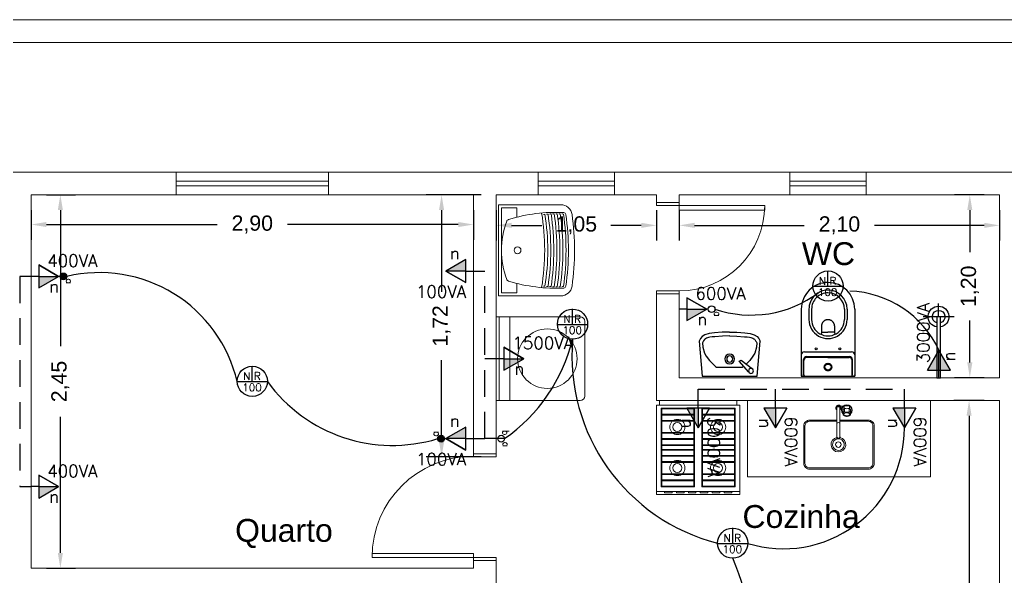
# Model space of a CAD drawing. Header units: millimetres. Extents: x -5 to 184, y -24 to 24.
# Drawn here: x 13.78 to 20.24, y 15.35 to 19 of the extents above; entities that cross this region are included whole.
import ezdxf

# ---------------------------------------------------------------- set-up
doc = ezdxf.new("R2010")
doc.units = ezdxf.units.MM
doc.linetypes.add('DASHED', pattern=[15, 12, -3])
doc.linetypes.add('HIDDEN', pattern=[0.375, 0.25, -0.125])
doc.layers.get('0').update_dxf_attribs({"lineweight": 30})
for name, color, linetype, lineweight in [('Cotas', 3, 'Continuous', 9), ('Cozinha', 252, 'Continuous', 20), ('Edificação', 251, 'Continuous', 20), ('Portas', 251, 'Continuous', 9)]:
    doc.layers.add(name, color=color, linetype=linetype, lineweight=lineweight)
for name, color, linetype in [('Eletroduto', 160, 'Continuous'), ('Pontos de iluminação', 50, 'Continuous'), ('Pontos de Tomadas', 10, 'Continuous'), ('TEXTO', 7, 'Continuous'), ('WC', 252, 'Continuous')]:
    doc.layers.add(name, color=color, linetype=linetype)
doc.styles.add('ROMANS', font='ROMANS.SHX')
doc.styles.get("Standard").update_dxf_attribs({"font": 'arial.ttf'})
doc.styles.add('TEXTO_NOMEQUADRO', font='arial.ttf')
doc.dimstyles.new('ISO-25', dxfattribs={"dimtxt": 0.1, "dimasz": 0.1, "dimexe": 0.1, "dimexo": 0.1, "dimgap": 0.1, "dimtad": 0, "dimzin": 1, "dimtxsty": 'Standard', "dimcen": 0.1, "dimadec": 0, "dimazin": 0, "dimtfac": 1, "dimtmove": 0, "dimatfit": 3, "dimfxl": 1, "dimarcsym": 0})

# ---------------------------------------------------------------- blocks, each defined once
blk = doc.blocks.new('*D22')
at = {"layer": 'Cotas', "color": 0, "lineweight": -2, "transparency": 16777216}
for p, q in [((13.85, 17.75), (13.85, 17.5556)), ((16.75, 17.75), (16.75, 17.5556)), ((13.95, 17.6556), (15.0694, 17.6556)), ((16.65, 17.6556), (15.5306, 17.6556))]:
    blk.add_line(p, q, dxfattribs=at)
at = {"layer": 'Cotas', "color": 0, "transparency": 16777216}
for points in [[(13.95, 17.6723), (13.95, 17.6389), (13.85, 17.6556)], [(16.65, 17.6723), (16.65, 17.6389), (16.75, 17.6556)]]:
    blk.add_solid(points, dxfattribs=at)
at = {"layer": 'Defpoints', "color": 0, "transparency": 16777216}
for p in [(13.85, 17.85), (16.75, 17.85), (16.75, 17.6556)]:
    blk.add_point(p, dxfattribs=at)
at = {"layer": 'Cotas', "color": 0, "transparency": 16777216, "insert": (15.3, 17.6556), "char_height": 0.1, "attachment_point": 5}
blk.add_mtext('2,90', dxfattribs=at)
blk = doc.blocks.new('*D6')
at = {"layer": 'Cotas', "color": 0, "lineweight": -2, "transparency": 16777216}
for p, q in [((13.95, 17.85), (14.1415, 17.85)), ((14.0415, 17.75), (14.0415, 16.8561)), ((14.0415, 15.5), (14.0415, 16.3939)), ((13.95, 15.4), (14.1415, 15.4))]:
    blk.add_line(p, q, dxfattribs=at)
at = {"layer": 'Cotas', "color": 0, "transparency": 16777216}
for points in [[(14.0248, 17.75), (14.0582, 17.75), (14.0415, 17.85)], [(14.0248, 15.5), (14.0582, 15.5), (14.0415, 15.4)]]:
    blk.add_solid(points, dxfattribs=at)
at = {"layer": 'Defpoints', "color": 0, "transparency": 16777216}
for p in [(13.85, 17.85), (14.0415, 17.85), (13.85, 15.4)]:
    blk.add_point(p, dxfattribs=at)
at = {"layer": 'Cotas', "color": 0, "transparency": 16777216, "insert": (14.0415, 16.625), "char_height": 0.1, "attachment_point": 5, "rotation": 90}
blk.add_mtext('2,45', dxfattribs=at)
blk = doc.blocks.new('*D8')
at = {"layer": 'Cotas', "color": 0, "lineweight": -2, "transparency": 16777216}
for p, q in [((20.1, 17.85), (19.9049, 17.85)), ((20.0049, 17.75), (20.0049, 17.475)), ((20.0049, 16.75), (20.0049, 17.025)), ((20.1, 16.65), (19.9049, 16.65))]:
    blk.add_line(p, q, dxfattribs=at)
at = {"layer": 'Cotas', "color": 0, "transparency": 16777216}
for points in [[(19.9883, 17.75), (20.0216, 17.75), (20.0049, 17.85)], [(19.9883, 16.75), (20.0216, 16.75), (20.0049, 16.65)]]:
    blk.add_solid(points, dxfattribs=at)
at = {"layer": 'Defpoints', "color": 0, "transparency": 16777216}
for p in [(20.2, 17.85), (20.0049, 16.65), (20.2, 16.65)]:
    blk.add_point(p, dxfattribs=at)
at = {"layer": 'Cotas', "color": 0, "transparency": 16777216, "insert": (20.0049, 17.25), "char_height": 0.1, "attachment_point": 5, "rotation": 90}
blk.add_mtext('1,20', dxfattribs=at)
blk = doc.blocks.new('*D9')
at = {"layer": 'Cotas', "color": 0, "lineweight": -2, "transparency": 16777216}
for p, q in [((18.1, 17.75), (18.1, 17.55)), ((20.2, 17.75), (20.2, 17.55)), ((18.2, 17.65), (18.9194, 17.65)), ((20.1, 17.65), (19.3806, 17.65))]:
    blk.add_line(p, q, dxfattribs=at)
at = {"layer": 'Cotas', "color": 0, "transparency": 16777216}
for points in [[(18.2, 17.6667), (18.2, 17.6333), (18.1, 17.65)], [(20.1, 17.6667), (20.1, 17.6333), (20.2, 17.65)]]:
    blk.add_solid(points, dxfattribs=at)
at = {"layer": 'Defpoints', "color": 0, "transparency": 16777216}
for p in [(18.1, 17.85), (20.2, 17.85), (20.2, 17.65)]:
    blk.add_point(p, dxfattribs=at)
at = {"layer": 'Cotas', "color": 0, "transparency": 16777216, "insert": (19.15, 17.65), "char_height": 0.1, "attachment_point": 5}
blk.add_mtext('2,10', dxfattribs=at)
blk = doc.blocks.new('*D12')
at = {"layer": 'Cotas', "color": 0, "lineweight": -2, "transparency": 16777216}
for p, q in [((20.1, 16.5), (19.9, 16.5)), ((20, 16.4), (20, 14.8552)), ((20, 12.85), (20, 14.3948)), ((20.1, 12.75), (19.9, 12.75))]:
    blk.add_line(p, q, dxfattribs=at)
at = {"layer": 'Cotas', "color": 0, "transparency": 16777216}
for points in [[(19.9833, 16.4), (20.0167, 16.4), (20, 16.5)], [(19.9833, 12.85), (20.0167, 12.85), (20, 12.75)]]:
    blk.add_solid(points, dxfattribs=at)
at = {"layer": 'Defpoints', "color": 0, "transparency": 16777216}
for p in [(20.2, 16.5), (20, 12.75), (20.2, 12.75)]:
    blk.add_point(p, dxfattribs=at)
at = {"layer": 'Cotas', "color": 0, "transparency": 16777216, "insert": (20, 14.625), "char_height": 0.1, "attachment_point": 5, "rotation": 90}
blk.add_mtext('3,75', dxfattribs=at)
blk = doc.blocks.new('*D14')
at = {"layer": 'Cotas', "color": 0, "lineweight": -2, "transparency": 16777216}
for p, q in [((16.9, 17.75), (16.9, 17.55)), ((17.95, 17.75), (17.95, 17.55)), ((17, 17.65), (17.1995, 17.65)), ((17.85, 17.65), (17.6505, 17.65))]:
    blk.add_line(p, q, dxfattribs=at)
at = {"layer": 'Cotas', "color": 0, "transparency": 16777216}
for points in [[(17, 17.6667), (17, 17.6333), (16.9, 17.65)], [(17.85, 17.6667), (17.85, 17.6333), (17.95, 17.65)]]:
    blk.add_solid(points, dxfattribs=at)
at = {"layer": 'Defpoints', "color": 0, "transparency": 16777216}
for p in [(16.9, 17.85), (17.95, 17.85), (17.95, 17.65)]:
    blk.add_point(p, dxfattribs=at)
at = {"layer": 'Cotas', "color": 0, "transparency": 16777216, "insert": (17.425, 17.65), "char_height": 0.1, "attachment_point": 5}
blk.add_mtext('1,05', dxfattribs=at)
blk = doc.blocks.new('01lavl91')
at = {"linetype": 'Continuous'}
for p, q in [((0.1253, -0.036), (0.0639, -0.1075)), ((0.0753, -0.1139), (0.1503, -0.0575)), ((-0.085, -0.0692), (0.0857, -0.0692)), ((0.0639, -0.1075), (0.0753, -0.1139))]:
    blk.add_line(p, q, dxfattribs=at)
for points in [[(-0.1997, -0.2393), (-0.1797, -0.0093), (0.1803, -0.0093), (0.2003, -0.2393)], [(-0.1772, -0.2283), (-0.1758, -0.2005), (-0.1652, -0.1606), (-0.1526, -0.1406), (-0.1317, -0.1123), (-0.1188, -0.0991), (-0.106, -0.0859), (-0.0931, -0.074), (-0.085, -0.0692)], [(0.0938, -0.074), (0.0857, -0.0692)], [(0.1779, -0.2283), (0.1765, -0.2005), (0.1659, -0.1606), (0.1533, -0.1406), (0.1323, -0.1123), (0.1195, -0.0991), (0.1091, -0.0885)], [(0.0003, -0.2993), (-0.0477, -0.2981), (-0.0993, -0.2935), (-0.1345, -0.2899), (-0.1613, -0.2816), (-0.1795, -0.2708), (-0.1915, -0.256), (-0.1997, -0.2393)], [(0.0023, -0.2743), (-0.0461, -0.2719), (-0.0975, -0.2686), (-0.1144, -0.2671), (-0.1294, -0.2653), (-0.1385, -0.2633), (-0.151, -0.2586), (-0.1586, -0.2547), (-0.1629, -0.2516), (-0.1647, -0.2496), (-0.1703, -0.2424), (-0.1737, -0.2368), (-0.1772, -0.2283)], [(-0.0016, -0.2743), (0.0468, -0.2719), (0.0982, -0.2686), (0.1151, -0.2671), (0.1301, -0.2653), (0.1391, -0.2633), (0.1517, -0.2586), (0.1593, -0.2547), (0.1635, -0.2516), (0.1653, -0.2496), (0.1709, -0.2424), (0.1744, -0.2368), (0.1779, -0.2283)], [(0.0003, -0.2993), (0.0483, -0.2981), (0.0999, -0.2935), (0.1351, -0.2899), (0.1619, -0.2816), (0.1801, -0.2708), (0.1921, -0.256), (0.2003, -0.2393)]]:
    blk.add_lwpolyline(points, dxfattribs=at)
for centre, radius in [((0.1404, -0.0444), 0.0164), ((0.001, -0.1223), 0.0316), ((0.001, -0.1223), 0.02)]:
    blk.add_circle(centre, radius, dxfattribs=at)
blk = doc.blocks.new('81_P')
at = {"ltscale": 0.05}
for p, q in [((-0.165, 0), (-0.175, 0)), ((-0.175, -0.01), (-0.175, 0)), ((0.175, 0), (0.165, 0))]:
    blk.add_line(p, q, dxfattribs=at)
for p, q in [((0.165, 0), (-0.165, 0)), ((-0.175, -0.44), (-0.175, -0.01)), ((0.175, -0.44), (0.175, -0.01)), ((0, -0.1236), (-0.1384, -0.1236)), ((0, -0.1236), (0.1384, -0.1236)), ((0.155, -0.16), (-0.155, -0.16)), ((0.1398, -0.1295), (-0.1398, -0.1295))]:
    blk.add_line(p, q)
at = {"ltscale": 0.047193}
blk.add_line((0.175, -0.0094), (0.175, 0), dxfattribs=at)
at = {"ltscale": 0.497718}
for p, q in [((-0.1598, -0.01), (-0.1598, -0.1095)), ((0.1598, -0.01), (0.1598, -0.1095))]:
    blk.add_line(p, q, dxfattribs=at)
at = {"ltscale": 0.467891}
for p, q in [((-0.1584, -0.01), (-0.1584, -0.1036)), ((0.1584, -0.01), (0.1584, -0.1036))]:
    blk.add_line(p, q, dxfattribs=at)
at = {"ltscale": 0.078144}
for p, q in [((-0.0429, -0.29), (-0.0455, -0.2746)), ((0.0429, -0.29), (0.0455, -0.2746))]:
    blk.add_line(p, q, dxfattribs=at)
at = {"ltscale": 0.214268}
for p in [(-0.0429, -0.29), (0.0429, -0.29)]:
    blk.add_line(p, (0, -0.29), dxfattribs=at)
at = {"ltscale": 0.197279}
for p, q in [((-0.0429, -0.3295), (-0.0429, -0.29)), ((0.0429, -0.3295), (0.0429, -0.29))]:
    blk.add_line(p, q, dxfattribs=at)
at = {"ltscale": 0.339985}
for p, q in [((-0.125, -0.44), (-0.125, -0.372)), ((-0.1075, -0.44), (-0.1075, -0.372)), ((0.1075, -0.44), (0.1075, -0.372)), ((0.125, -0.44), (0.125, -0.372))]:
    blk.add_line(p, q, dxfattribs=at)
for points in [[(-0.0429, -0.3295), (-0.0428, -0.3307), (-0.0428, -0.332), (-0.0427, -0.3332), (-0.0425, -0.3345), (-0.0424, -0.3357), (-0.0421, -0.3369), (-0.0419, -0.3382), (-0.0416, -0.3394), (-0.0412, -0.3406), (-0.0409, -0.3418), (-0.0405, -0.343), (-0.04, -0.3442), (-0.0395, -0.3453), (-0.039, -0.3465), (-0.0384, -0.3476), (-0.0378, -0.3487), (-0.0372, -0.3498), (-0.0369, -0.3504), (-0.0365, -0.3509), (-0.0362, -0.3515), (-0.0358, -0.352), (-0.0354, -0.3525), (-0.0351, -0.353), (-0.0347, -0.3535), (-0.0343, -0.354), (-0.0339, -0.3545), (-0.0335, -0.355), (-0.0331, -0.3555), (-0.0326, -0.356), (-0.0322, -0.3565), (-0.0318, -0.357), (-0.0313, -0.3574), (-0.0309, -0.3579), (-0.0303, -0.3584)], [(-0.0303, -0.3584), (-0.0294, -0.3593), (-0.0284, -0.3602), (-0.0274, -0.361), (-0.0263, -0.3618), (-0.0253, -0.3626), (-0.0242, -0.3633), (-0.0231, -0.364), (-0.022, -0.3647), (-0.0208, -0.3653), (-0.0196, -0.3659), (-0.0184, -0.3665), (-0.0172, -0.367), (-0.016, -0.3675), (-0.0147, -0.368), (-0.0135, -0.3684), (-0.0122, -0.3688), (-0.0116, -0.3689), (-0.0109, -0.3691), (-0.0103, -0.3693), (-0.0096, -0.3694), (-0.009, -0.3695), (-0.0083, -0.3697), (-0.0077, -0.3698), (-0.007, -0.3699), (-0.0063, -0.37), (-0.0057, -0.3701), (-0.005, -0.3702), (-0.0043, -0.3702), (-0.0037, -0.3703), (-0.003, -0.3704), (-0.0023, -0.3704), (-0.0017, -0.3704), (-0.001, -0.3704), (-0.0003, -0.3705), (0, -0.3705)], [(0, -0.3705), (0.0013, -0.3704), (0.0027, -0.3704), (0.004, -0.3703), (0.0053, -0.3701), (0.0067, -0.37), (0.008, -0.3697), (0.0093, -0.3695), (0.0106, -0.3692), (0.0119, -0.3689), (0.0132, -0.3685), (0.0144, -0.3681), (0.0157, -0.3676), (0.0169, -0.3671), (0.0175, -0.3669), (0.0181, -0.3666), (0.0187, -0.3663), (0.0193, -0.3661), (0.0199, -0.3658), (0.0205, -0.3655), (0.0211, -0.3652), (0.0217, -0.3648), (0.0222, -0.3645), (0.0228, -0.3642), (0.0234, -0.3638), (0.0239, -0.3635), (0.0245, -0.3631), (0.025, -0.3628), (0.0255, -0.3624), (0.0261, -0.362), (0.0266, -0.3616), (0.0271, -0.3612), (0.0276, -0.3608), (0.0281, -0.3604), (0.0286, -0.36), (0.0291, -0.3595), (0.0296, -0.3591), (0.0301, -0.3587), (0.0303, -0.3584)], [(0.0303, -0.3584), (0.0312, -0.3575), (0.0321, -0.3566), (0.033, -0.3556), (0.0338, -0.3547), (0.0346, -0.3537), (0.0354, -0.3526), (0.0361, -0.3516), (0.0368, -0.3505), (0.0374, -0.3494), (0.0381, -0.3483), (0.0386, -0.3472), (0.0392, -0.346), (0.0395, -0.3455), (0.0397, -0.3449), (0.04, -0.3443), (0.0402, -0.3437), (0.0404, -0.3431), (0.0406, -0.3425), (0.0408, -0.3419), (0.041, -0.3413), (0.0412, -0.3407), (0.0414, -0.3401), (0.0415, -0.3395), (0.0417, -0.3389), (0.0418, -0.3383), (0.042, -0.3377), (0.0421, -0.3371), (0.0422, -0.3364), (0.0423, -0.3358), (0.0424, -0.3352), (0.0425, -0.3346), (0.0426, -0.334), (0.0427, -0.3333), (0.0427, -0.3327), (0.0428, -0.3321), (0.0428, -0.3315), (0.0428, -0.3308), (0.0428, -0.3302), (0.0429, -0.3295)]]:
    blk.add_lwpolyline(points)
at = {"linetype": 'DASHED'}
blk.add_circle((0, -0.06), 0.0245, dxfattribs=at)
for centre, radius in [((0, -0.06), 0.02), ((-0.078, -0.18), 0.007), ((0.078, -0.18), 0.007)]:
    blk.add_circle(centre, radius)
for centre, radius, start, end in [((-0.165, -0.01), 0.01, 90, 180.00001), ((-0.1498, -0.01), 0.01, 90, 180.00001), ((-0.1484, -0.01), 0.01, 90, 180.00001), ((0.1484, -0.01), 0.01, 0, 90), ((0.1498, -0.01), 0.01, 0, 90), ((0.165, -0.01), 0.01, 0, 90), ((-0.1398, -0.1095), 0.02, 180.00001, 270), ((-0.1384, -0.1036), 0.02, 180.00001, 270), ((0.1384, -0.1036), 0.02, 270, 0), ((0.1398, -0.1095), 0.02, 270, 0), ((-0.155, -0.14), 0.02, 180.00001, 270), ((0.155, -0.14), 0.02, 270, 0), ((0, -0.372), 0.125, 0, 180.00001), ((0, -0.372), 0.1075, 0, 180.00001), ((0, -0.44), 0.175, 180.00001, 270), ((0, -0.44), 0.125, 180.00001, 270), ((0, -0.44), 0.1075, 180.00001, 270), ((0, -0.44), 0.1075, 270, 0), ((0, -0.44), 0.175, 270, 0), ((0, -0.44), 0.125, 270, 0)]:
    blk.add_arc(centre, radius, start, end)
blk = doc.blocks.new('CHUV')
at = {"ltscale": 0.05}
for p, q in [((0.0027, 0.4455), (0.0027, 0.5407)), ((-0.1103, 0.4455), (0.1156, 0.4455)), ((-0.0106, 0.0003), (-0.0106, 0.4455)), ((0.0156, 0.4455), (0.0156, 0.0003))]:
    blk.add_line(p, q, dxfattribs=at)
at = {"ltscale": 2}
blk.add_line((0.0156, 0.0003), (-0.0106, 0.0003), dxfattribs=at)
at = {"ltscale": 0.05}
for radius, start, end in [(0.076, 279.93583, 260.06417), (0.0459, 286.60149, 253.39851)]:
    blk.add_arc((0.0025, 0.4455), radius, start, end, dxfattribs=at)
blk = doc.blocks.new('CO-F4PB')
for p, q in [((0.2535, 0), (-0.2535, 0)), ((0.2535, 0), (-0.2535, 0)), ((-0.2535, 0), (-0.2535, -0.03)), ((0.2535, -0.03), (0.2535, 0)), ((-0.2735, -0.03), (-0.2735, -0.596)), ((0.2735, -0.03), (-0.2735, -0.03)), ((-0.2435, -0.05), (-0.2435, -0.566)), ((-0.0235, -0.05), (-0.2435, -0.05)), ((-0.0285, -0.055), (-0.2385, -0.055)), ((-0.2385, -0.055), (-0.2385, -0.09)), ((-0.0285, -0.055), (-0.0285, -0.09)), ((-0.0235, -0.05), (-0.0235, -0.566)), ((0.0235, -0.05), (0.0235, -0.566)), ((0.2435, -0.05), (0.0235, -0.05)), ((0.2385, -0.055), (0.0285, -0.055)), ((0.0285, -0.055), (0.0285, -0.09)), ((0.2385, -0.055), (0.2385, -0.09)), ((0.2435, -0.05), (0.2435, -0.566)), ((0.2735, -0.596), (0.2735, -0.03)), ((-0.0235, -0.09), (-0.2435, -0.09)), ((-0.0235, -0.095), (-0.2435, -0.095)), ((-0.2385, -0.095), (-0.2385, -0.13)), ((-0.0285, -0.095), (-0.0285, -0.13)), ((0.2435, -0.09), (0.0235, -0.09)), ((0.2435, -0.095), (0.0235, -0.095)), ((0.0285, -0.095), (0.0285, -0.13)), ((0.2385, -0.095), (0.2385, -0.13)), ((-0.0235, -0.13), (-0.2435, -0.13)), ((-0.0235, -0.135), (-0.2435, -0.135)), ((-0.2385, -0.135), (-0.2385, -0.21)), ((-0.0285, -0.135), (-0.0285, -0.21)), ((0.2435, -0.13), (0.0235, -0.13)), ((0.2435, -0.135), (0.0235, -0.135)), ((0.0285, -0.135), (0.0285, -0.21)), ((0.2385, -0.135), (0.2385, -0.21)), ((-0.0235, -0.21), (-0.2435, -0.21)), ((-0.0235, -0.215), (-0.2435, -0.215)), ((-0.0235, -0.25), (-0.2435, -0.25)), ((-0.0235, -0.255), (-0.2435, -0.255)), ((-0.2385, -0.215), (-0.2385, -0.25)), ((-0.2385, -0.255), (-0.2385, -0.29)), ((-0.0285, -0.215), (-0.0285, -0.25)), ((-0.0285, -0.255), (-0.0285, -0.29)), ((0.2435, -0.21), (0.0235, -0.21)), ((0.2435, -0.215), (0.0235, -0.215)), ((0.2435, -0.25), (0.0235, -0.25)), ((0.2435, -0.255), (0.0235, -0.255)), ((0.0285, -0.215), (0.0285, -0.25)), ((0.0285, -0.255), (0.0285, -0.29)), ((0.2385, -0.215), (0.2385, -0.25)), ((0.2385, -0.255), (0.2385, -0.29)), ((-0.0235, -0.29), (-0.2435, -0.29)), ((-0.0235, -0.295), (-0.2435, -0.295)), ((-0.2435, -0.321), (-0.0235, -0.321)), ((-0.2385, -0.295), (-0.2385, -0.321)), ((-0.0285, -0.295), (-0.0285, -0.321)), ((0.2435, -0.29), (0.0235, -0.29)), ((0.2435, -0.295), (0.0235, -0.295)), ((0.0235, -0.321), (0.2435, -0.321)), ((0.0285, -0.295), (0.0285, -0.321)), ((0.2385, -0.295), (0.2385, -0.321)), ((-0.2435, -0.326), (-0.0235, -0.326)), ((-0.2435, -0.361), (-0.0235, -0.361)), ((-0.2435, -0.366), (-0.0235, -0.366)), ((-0.2385, -0.326), (-0.2385, -0.361)), ((-0.2385, -0.366), (-0.2385, -0.401)), ((-0.0285, -0.326), (-0.0285, -0.361)), ((-0.0285, -0.366), (-0.0285, -0.401)), ((0.0235, -0.326), (0.2435, -0.326)), ((0.0235, -0.361), (0.2435, -0.361)), ((0.0235, -0.366), (0.2435, -0.366)), ((0.0285, -0.326), (0.0285, -0.361)), ((0.0285, -0.366), (0.0285, -0.401)), ((0.2385, -0.326), (0.2385, -0.361)), ((0.2385, -0.366), (0.2385, -0.401)), ((-0.2435, -0.401), (-0.0235, -0.401)), ((-0.2435, -0.406), (-0.0235, -0.406)), ((-0.2385, -0.406), (-0.2385, -0.481)), ((-0.0285, -0.406), (-0.0285, -0.481)), ((0.0235, -0.401), (0.2435, -0.401)), ((0.0235, -0.406), (0.2435, -0.406)), ((0.0285, -0.406), (0.0285, -0.481)), ((0.2385, -0.406), (0.2385, -0.481)), ((-0.2435, -0.481), (-0.0235, -0.481)), ((-0.2435, -0.486), (-0.0235, -0.486)), ((-0.2385, -0.486), (-0.2385, -0.521)), ((-0.0285, -0.486), (-0.0285, -0.521)), ((0.0235, -0.481), (0.2435, -0.481)), ((0.0235, -0.486), (0.2435, -0.486)), ((0.0285, -0.486), (0.0285, -0.521)), ((0.2385, -0.486), (0.2385, -0.521)), ((-0.2435, -0.521), (-0.0235, -0.521)), ((-0.2435, -0.526), (-0.0235, -0.526)), ((-0.2435, -0.566), (-0.0235, -0.566)), ((-0.2385, -0.526), (-0.2385, -0.561)), ((-0.2385, -0.561), (-0.0285, -0.561)), ((-0.0285, -0.526), (-0.0285, -0.561)), ((0.0235, -0.521), (0.2435, -0.521)), ((0.0235, -0.526), (0.2435, -0.526)), ((0.0235, -0.566), (0.2435, -0.566)), ((0.0285, -0.526), (0.0285, -0.561)), ((0.0285, -0.561), (0.2385, -0.561)), ((0.2385, -0.526), (0.2385, -0.561)), ((-0.2735, -0.596), (0.2735, -0.596)), ((-0.2735, -0.596), (-0.2735, -0.616)), ((-0.2735, -0.616), (0.2735, -0.616)), ((0.2735, -0.616), (0.2735, -0.596))]:
    blk.add_line(p, q)
for points in [[(-0.2204, -0.606), (-0.1704, -0.606), (-0.1704, -0.596), (-0.2204, -0.596)], [(-0.1422, -0.606), (-0.0922, -0.606), (-0.0922, -0.596), (-0.1422, -0.596)], [(-0.0641, -0.606), (-0.0141, -0.606), (-0.0141, -0.596), (-0.0641, -0.596)], [(0.0141, -0.606), (0.0641, -0.606), (0.0641, -0.596), (0.0141, -0.596)], [(0.0922, -0.606), (0.1422, -0.606), (0.1422, -0.596), (0.0922, -0.596)], [(0.1704, -0.606), (0.2204, -0.606), (0.2204, -0.596), (0.1704, -0.596)]]:
    blk.add_lwpolyline(points, close=True)
for centre, radius in [((-0.1308, -0.1735), 0.05), ((0.1362, -0.1735), 0.05), ((-0.1308, -0.1735), 0.03), ((0.1362, -0.1735), 0.03), ((-0.1308, -0.4425), 0.05), ((-0.1308, -0.4425), 0.03), ((0.1362, -0.4425), 0.05), ((0.1362, -0.4425), 0.03)]:
    blk.add_circle(centre, radius)
blk = doc.blocks.new('A$C1AD15EB6')
for p, q in [((0.55, 0.58), (0, 0.58)), ((0, 0.03), (0, 0.58)), ((0.55, 0.5606), (0, 0.5606)), ((0.55, 0.03), (0.55, 0.58)), ((0.55, 0.4906), (0, 0.4906)), ((0.03, 0), (0.52, 0))]:
    blk.add_line(p, q)
for centre, start, end in [((0.03, 0.03), 180, 270), ((0.52, 0.03), 270, 0)]:
    blk.add_arc(centre, 0.03, start, end)
blk = doc.blocks.new('TANQUE-02')
for p, q in [((-0.2995, 0), (0.2995, 0)), ((-0.2995, -0.4081), (-0.2995, 0)), ((0.2995, -0.4081), (0.2995, 0)), ((-0.2795, -0.02), (0.2795, -0.02)), ((-0.2795, -0.12), (-0.2795, -0.02)), ((0.2795, -0.12), (0.2795, -0.02)), ((-0.2795, -0.12), (-0.2174, -0.12)), ((0.2174, -0.12), (0.2795, -0.12))]:
    blk.add_line(p, q)
blk.add_circle((0, -0.1252), 0.0225)
for centre, radius, start, end in [((-0.1837, -0.0726), 0.02, 110.23844, 163.27799), ((0, -0.5709), 0.5511, 90, 110.23844), ((0, -0.5709), 0.5511, 69.76156, 90), ((0.1837, -0.0726), 0.02, 16.72201, 69.76156), ((0.8453, -0.3818), 1.0945, 163.27799, 182.40527), ((-0.8453, -0.3818), 1.0945, 357.59473, 16.72201), ((0, 1.2149), 1.518, 260.72256, 279.27744), ((0.8453, -0.3818), 1.0845, 176.46036, 176.99114), ((0.8453, -0.3818), 1.0845, 175.40003, 175.93), ((0, 1.2149), 1.538, 261.15691, 270), ((0, 1.2149), 1.518, 270, 279.27744), ((0, 1.2149), 1.538, 270, 278.84309), ((-0.8453, -0.3818), 1.0845, 4.07, 4.59997), ((-0.8453, -0.3818), 1.0845, 3.00886, 3.53964), ((0.8453, -0.3818), 1.0845, 179.65272, 180.18684), ((0, 1.2149), 1.618, 261.49969, 270), ((0.8453, -0.3818), 1.0845, 178.5864, 179.11926), ((0, 1.2149), 1.598, 261.39693, 270), ((0.8453, -0.3818), 1.0845, 177.52238, 178.05412), ((0, 1.2149), 1.578, 261.30532, 270), ((0, 1.2149), 1.558, 261.22518, 270), ((0, 1.2149), 1.558, 270, 278.77482), ((0, 1.2149), 1.578, 270, 278.69468), ((0, 1.2149), 1.598, 270, 278.60307), ((0, 1.2149), 1.618, 270, 278.50031), ((-0.8453, -0.3818), 1.0845, 1.94588, 2.47762), ((-0.8453, -0.3818), 1.0845, 0.88074, 1.4136), ((-0.8453, -0.3818), 1.0845, 359.81316, 0.34728), ((-0.2245, -0.4081), 0.075, 180, 262.08052), ((-0.2332, -0.4271), 0.015, 182.40527, 261.87169), ((0.8453, -0.3818), 1.0845, 180.72164, 181.25716), ((0, 1.2149), 1.638, 261.61326, 270), ((0.8453, -0.3818), 1.0845, 181.79343, 182.3305), ((0, 1.2149), 1.658, 261.73735, 270), ((0, 1.2058), 1.6644, 261.87169, 270), ((0, 1.2149), 1.638, 270, 278.38674), ((0, 1.2149), 1.658, 270, 278.26265), ((0, 1.2058), 1.6644, 270, 278.12831), ((0.2245, -0.4081), 0.075, 277.91948, 0), ((0.2332, -0.4271), 0.015, 278.12831, 357.59473), ((-0.8453, -0.3818), 1.0845, 357.6695, 358.20657), ((-0.8453, -0.3818), 1.0845, 358.74284, 359.27836), ((0, 1.2058), 1.7044, 262.08052, 270), ((0, 1.2058), 1.7044, 270, 277.91948)]:
    blk.add_arc(centre, radius, start, end)
blk = doc.blocks.new('CUBA-COZ-02')
for p, q in [((-0.0095, 0.2452), (-0.0095, 0.2275)), ((-0.0095, 0.2275), (-0.0095, 0.0565)), ((0.0105, 0.2452), (0.0105, 0.2275)), ((0.0105, 0.2275), (0.0105, 0.0565)), ((0.0146, 0.2516), (0.031, 0.2516)), ((0.0146, 0.2316), (0.0209, 0.2316)), ((0.0305, 0.2026), (0.0305, 0.2242)), ((0.0379, 0.2522), (0.0379, 0.2367)), ((0.0399, 0.2163), (0.0399, 0.2377)), ((0.0712, 0.2163), (0.0712, 0.2377)), ((0.0731, 0.2522), (0.0731, 0.2367)), ((0.0805, 0.2026), (0.0805, 0.2242)), ((-0.0095, 0.0565), (-0.0095, 0.0516)), ((0.0105, 0.0565), (0.0105, 0.0516))]:
    blk.add_line(p, q)
for points in [[(-0.0095, 0.1611), (-0.1889, 0.1611, 0.414214), (-0.2269, 0.1231), (-0.2269, -0.1231, 0.414214), (-0.1889, -0.1611), (0.1969, -0.1611, 0.414214), (0.2349, -0.1231), (0.2349, 0.1231, 0.414214), (0.1969, 0.1611), (0.0105, 0.1611)], [(-0.0095, 0.1531), (-0.1889, 0.1531, 0.414214), (-0.2189, 0.1231), (-0.2189, -0.1231, 0.414214), (-0.1889, -0.1531), (0.1969, -0.1531, 0.414214), (0.2269, -0.1231), (0.2269, 0.1231, 0.414214), (0.1969, 0.1531), (0.0105, 0.1531)]]:
    blk.add_lwpolyline(points, format="xyb")
blk.add_lwpolyline([(0.0105, 0.0367, -7.502529), (-0.0095, 0.037, -0.133288)], format="xyb", close=True)
at = {"linetype": 'Continuous'}
for points in [[(0.0391, 0.2375, 0), (0.0361, 0.2353, 0), (0.0337, 0.2328, 0), (0.032, 0.2301, 0), (0.0309, 0.2272, 0), (0.0305, 0.2242, 0)], [(0.0389, 0.2157, 0), (0.0359, 0.2135, 0), (0.0335, 0.2109, 0), (0.0318, 0.2081, 0), (0.0308, 0.2052, 0), (0.0305, 0.2021, 0)], [(0.0305, 0.2021, 0), (0.0311, 0.1989, 0), (0.0324, 0.1959, 0), (0.0345, 0.193, 0), (0.0373, 0.1905, 0), (0.0407, 0.1884, 0), (0.0446, 0.1867, 0), (0.0488, 0.1856, 0), (0.0533, 0.185, 0), (0.0578, 0.185, 0), (0.0623, 0.1856, 0), (0.0665, 0.1867, 0), (0.0704, 0.1884, 0), (0.0738, 0.1905, 0), (0.0766, 0.193, 0), (0.0786, 0.1959, 0), (0.08, 0.1989, 0), (0.0805, 0.2021, 0)], [(0.075, 0.199, 0), (0.0746, 0.2011, 0), (0.0734, 0.2032, 0), (0.0715, 0.2051, 0), (0.0689, 0.2067, 0), (0.0658, 0.208, 0), (0.0623, 0.209, 0), (0.0585, 0.2095, 0), (0.0545, 0.2096, 0), (0.0506, 0.2093, 0), (0.0469, 0.2085, 0), (0.0436, 0.2074, 0), (0.0407, 0.2059, 0), (0.0385, 0.2041, 0), (0.0369, 0.2022, 0), (0.0362, 0.2, 0), (0.0362, 0.1979, 0), (0.0369, 0.1958, 0), (0.0385, 0.1938, 0), (0.0407, 0.192, 0), (0.0436, 0.1905, 0), (0.0469, 0.1894, 0), (0.0506, 0.1886, 0), (0.0545, 0.1883, 0), (0.0585, 0.1884, 0), (0.0623, 0.1889, 0), (0.0658, 0.1899, 0), (0.0689, 0.1912, 0), (0.0715, 0.1928, 0), (0.0734, 0.1947, 0), (0.0746, 0.1968, 0), (0.075, 0.199, 0)], [(0.0805, 0.2242, 0), (0.0802, 0.2272, 0), (0.0791, 0.2301, 0), (0.0773, 0.2328, 0), (0.0749, 0.2353, 0), (0.0719, 0.2375, 0)], [(0.0805, 0.2026, 0), (0.0802, 0.2055, 0), (0.0791, 0.2084, 0), (0.0774, 0.2111, 0), (0.0751, 0.2136, 0), (0.0722, 0.2157, 0)]]:
    blk.add_polyline3d(points, dxfattribs=at)
blk.add_circle((0, 0), 0.0182)
for centre, radius, start, end in [((0.0005, 0.2416), 0.0173, 35.41872, 234.58128), ((0.0555, 0.2266), 0.035, 315.56467, 224.43533), ((0.0555, 0.2266), 0.032, 321.37517, 218.62483), ((0.0005, 0.2416), 0.0126, 322.25181, 217.74819), ((0.0005, 0.2242), 0.0233, 64.55551, 115.44449), ((0.0005, 0.2416), 0.0173, 305.41872, 324.58128), ((0.0005, 0.2416), 0.0173, 324.58128, 35.41872), ((0.0555, 0.1725), 0.0816, 77.53823, 102.46177), ((0.04, 0.214), 0.002, 63.97489, 122.15591), ((0.0401, 0.2358), 0.002, 74.31395, 121.56748), ((0.0555, 0.2905), 0.0549, 254.31395, 285.68605), ((0.0555, 0.2459), 0.0335, 243.97489, 296.02511), ((0.0711, 0.214), 0.002, 57.84409, 116.02511), ((0.0709, 0.2358), 0.002, 58.43251, 105.68606), ((0.0005, 0.1207), 0.0233, 64.55551, 115.44449), ((0, 0), 0.0482, 101.34386, 77.38563), ((0.0005, 0.0516), 0.0112, 153.72082, 26.27918), ((0.0005, 0.0516), 0.01, 180, 0)]:
    blk.add_arc(centre, radius, start, end)
blk = doc.blocks.new('*D69')
at = {"layer": 'Cotas', "color": 0, "lineweight": -2, "transparency": 16777216}
for p, q in [((16.8, 17.85), (16.4412, 17.85)), ((16.5412, 17.75), (16.5412, 17.2147)), ((16.5412, 16.23), (16.5412, 16.7653)), ((16.8, 16.13), (16.4412, 16.13))]:
    blk.add_line(p, q, dxfattribs=at)
at = {"layer": 'Cotas', "color": 0, "transparency": 16777216}
for points in [[(16.5246, 17.75), (16.5579, 17.75), (16.5412, 17.85)], [(16.5246, 16.23), (16.5579, 16.23), (16.5412, 16.13)]]:
    blk.add_solid(points, dxfattribs=at)
at = {"layer": 'Defpoints', "color": 0, "transparency": 16777216}
for p in [(16.5412, 17.85), (16.9, 17.85), (16.9, 16.13)]:
    blk.add_point(p, dxfattribs=at)
at = {"layer": 'Cotas', "color": 0, "transparency": 16777216, "insert": (16.5412, 16.99), "char_height": 0.1, "attachment_point": 5, "rotation": 90}
blk.add_mtext('1,72', dxfattribs=at)

msp = doc.modelspace()

# ---------------------------------------------------------------- hatches: boundary and pattern name
at = {"layer": 'Pontos de iluminação'}
h = msp.add_hatch(color=256, dxfattribs=at)
h.set_gradient(color1=(248, 215, 49), color2=(248, 215, 49), tint=1)
h.paths.add_polyline_path([(14.04, 17.315, 1), (14.084, 17.315, 1)])
h = msp.add_hatch(color=256, dxfattribs=at)
h.set_gradient(color1=(248, 215, 49), color2=(248, 215, 49), tint=1)
h.paths.add_polyline_path([(16.56, 16.25, 1), (16.516, 16.25, 1)])

# ---------------------------------------------------------------- linework, layer by layer
at = {"layer": 'Cozinha'}
msp.add_lwpolyline([(18.547, 16), (19.747, 16), (19.747, 16.5), (18.547, 16.5)], close=True, dxfattribs=at)
msp.add_circle((17.2347, 16.775), 0.1953, dxfattribs=at)
at = {"layer": 'Edificação', "color": 252}
msp.add_line((26.85, 18.85), (6.9, 18.85), dxfattribs=at)
at = {"layer": 'Edificação'}
for p, q in [((6.9, 18), (26.85, 18)), ((13.85, 15.4), (13.85, 17.85)), ((13.85, 17.85), (16.75, 17.85)), ((16.75, 17.85), (16.75, 16.15)), ((16.9, 16.15), (16.9, 17.85)), ((16.9, 17.85), (17.95, 17.85)), ((17.95, 17.85), (17.95, 17.8)), ((18.1, 17.85), (20.2, 17.85)), ((18.1, 17.85), (18.1, 17.8)), ((20.2, 17.85), (20.2, 16.65)), ((18.1, 17.8), (17.95, 17.8)), ((17.95, 17.2), (17.95, 16.65)), ((18.1, 17.2), (17.95, 17.2)), ((18.1, 17.2), (18.1, 16.65)), ((17.95, 16.7), (17.95, 16.5)), ((20.2, 16.65), (18.1, 16.65)), ((17.95, 16.5), (20.2, 16.5)), ((20.2, 16.5), (20.2, 12.75)), ((16.75, 16.15), (16.9, 16.15)), ((16.75, 15.4), (16.75, 15.45)), ((16.75, 15.45), (16.9, 15.45)), ((16.9, 15.45), (16.9, 15.2)), ((13.85, 15.4), (16.75, 15.4))]:
    msp.add_line(p, q, dxfattribs=at)
at = {"layer": 'Edificação', "color": 252}
msp.add_lwpolyline([(0, 11), (27, 11), (27, 19), (0, 19)], close=True, dxfattribs=at)
at = {"layer": 'Eletroduto', "linetype": 'HIDDEN'}
for p, q in [((16.75, 17.35), (16.825, 17.35)), ((13.85, 17.315), (13.775, 17.315)), ((16.9, 16.775), (16.825, 16.775)), ((18.2235, 16.5), (18.2235, 16.575)), ((18.7298, 16.5), (18.7298, 16.575)), ((19.576, 16.5), (19.576, 16.575)), ((16.75, 16.25), (16.825, 16.25)), ((16.9, 16.25), (16.825, 16.25)), ((13.775, 15.935), (13.85, 15.935))]:
    msp.add_line(p, q, dxfattribs=at)
at = {"layer": 'Eletroduto', "linetype": 'HIDDEN', "ltscale": 0.7}
for p, q in [((16.825, 16.25), (16.825, 17.35)), ((13.775, 17.315), (13.775, 15.935)), ((16.825, 16.25), (16.825, 16.775)), ((18.2235, 16.575), (19.576, 16.575))]:
    msp.add_line(p, q, dxfattribs=at)
at = {"layer": 'Eletroduto'}
for centre, radius, start, end in [((14.2977, 16.4122), 0.9278, 13.26247, 103.31684), ((18.5702, 17.8), 0.7388, 251.35558, 306.76321), ((19.1909, 16.5445), 0.6752, 25.01332, 87.70381), ((16.3079, 17.1705), 1.1246, 305.06558, 346.21261), ((18.6651, 16.7942), 1.2696, 175.10584, 255.68151), ((16.2198, 17.2185), 1.0128, 215.87428, 287.00701), ((18.7833, 16.3199), 0.7928, 252.83098, 0.00493), ((16.4326, 14.6263), 2.1848, 337.41305, 22.5732)]:
    msp.add_arc(centre, radius, start, end, dxfattribs=at)
at = {"layer": 'Pontos de iluminação'}
for p, q in [((19.075, 17.25), (19.075, 17.3511)), ((14.04, 17.315), (14.03, 17.315)), ((18.9758, 17.25), (19.1742, 17.25)), ((17.4, 17), (17.4, 17.1011)), ((18.29, 17.1), (18.28, 17.1)), ((17.3008, 17), (17.4992, 17)), ((15.3, 16.625), (15.3, 16.7261)), ((15.2008, 16.625), (15.3992, 16.625)), ((16.56, 16.25), (16.57, 16.25)), ((16.91, 16.25), (16.9, 16.25)), ((16.954, 16.25), (16.91, 16.25)), ((18.45, 15.5625), (18.45, 15.6636)), ((18.3508, 15.5625), (18.5492, 15.5625))]:
    msp.add_line(p, q, dxfattribs=at)
for centre, radius in [((14.062, 17.315), 0.022), ((19.0751, 17.2515), 0.099), ((17.4001, 17.0015), 0.099), ((18.312, 17.1), 0.022), ((15.3001, 16.6265), 0.099), ((16.538, 16.25), 0.022), ((16.932, 16.25), 0.022), ((18.4501, 15.564), 0.099)]:
    msp.add_circle(centre, radius, dxfattribs=at)
at = {"layer": 'Pontos de Tomadas', "color": 1}
for p, q in [((13.9, 17.39), (14.03, 17.315)), ((14.03, 17.315), (13.9, 17.39)), ((13.9, 17.39), (13.9, 17.24)), ((14.03, 17.315), (13.9, 17.39)), ((16.7, 17.425), (16.57, 17.35)), ((16.7, 17.275), (16.7, 17.425)), ((16.7, 17.35), (16.57, 17.35)), ((16.7, 17.275), (16.57, 17.35)), ((16.57, 17.35), (16.7, 17.275)), ((16.57, 17.35), (16.7, 17.275)), ((16.7, 17.35), (16.75, 17.35)), ((13.9, 17.315), (13.85, 17.315)), ((13.9, 17.315), (14.03, 17.315)), ((13.9, 17.24), (14.03, 17.315)), ((18.15, 17.175), (18.28, 17.1)), ((18.28, 17.1), (18.15, 17.175)), ((18.15, 17.175), (18.15, 17.025)), ((18.28, 17.1), (18.15, 17.175)), ((18.15, 17.1), (18.1, 17.1)), ((18.15, 17.1), (18.28, 17.1)), ((18.15, 17.025), (18.28, 17.1)), ((16.95, 16.85), (17.08, 16.775)), ((17.08, 16.775), (16.95, 16.85)), ((16.95, 16.85), (16.95, 16.7)), ((17.08, 16.775), (16.95, 16.85)), ((19.7278, 16.7), (19.8028, 16.83)), ((19.8028, 16.83), (19.7278, 16.7)), ((19.8028, 16.83), (19.7278, 16.7)), ((19.8028, 16.7), (19.8028, 16.83)), ((19.8778, 16.7), (19.8028, 16.83)), ((16.95, 16.775), (16.9, 16.775)), ((16.95, 16.775), (17.08, 16.775)), ((16.95, 16.7), (17.08, 16.775)), ((19.7278, 16.7), (19.8778, 16.7)), ((19.8, 16.7), (19.8, 16.65)), ((18.2235, 16.45), (18.2235, 16.5)), ((18.7298, 16.45), (18.7298, 16.5)), ((19.576, 16.45), (19.576, 16.5)), ((18.2985, 16.45), (18.1485, 16.45)), ((18.1485, 16.45), (18.2235, 16.32)), ((18.2235, 16.45), (18.2235, 16.32)), ((18.2985, 16.45), (18.2235, 16.32)), ((18.2235, 16.32), (18.2985, 16.45)), ((18.2235, 16.32), (18.2985, 16.45)), ((18.8048, 16.45), (18.6548, 16.45)), ((18.6548, 16.45), (18.7298, 16.32)), ((18.7298, 16.45), (18.7298, 16.32)), ((18.8048, 16.45), (18.7298, 16.32)), ((18.7298, 16.32), (18.8048, 16.45)), ((18.7298, 16.32), (18.8048, 16.45)), ((19.651, 16.45), (19.501, 16.45)), ((19.501, 16.45), (19.576, 16.32)), ((19.576, 16.45), (19.576, 16.32)), ((19.651, 16.45), (19.576, 16.32)), ((19.576, 16.32), (19.651, 16.45)), ((19.576, 16.32), (19.651, 16.45)), ((16.7, 16.325), (16.57, 16.25)), ((16.7, 16.175), (16.7, 16.325)), ((16.7, 16.25), (16.57, 16.25)), ((16.7, 16.175), (16.57, 16.25)), ((16.57, 16.25), (16.7, 16.175)), ((16.57, 16.25), (16.7, 16.175)), ((16.7, 16.25), (16.75, 16.25)), ((13.9, 16.01), (14.03, 15.935)), ((14.03, 15.935), (13.9, 16.01)), ((13.9, 16.01), (13.9, 15.86)), ((14.03, 15.935), (13.9, 16.01)), ((13.9, 15.935), (13.85, 15.935)), ((13.9, 15.935), (14.03, 15.935)), ((13.9, 15.86), (14.03, 15.935))]:
    msp.add_line(p, q, dxfattribs=at)
for points in [[(16.7, 17.35), (16.7, 17.425), (16.57, 17.35)], [(13.9, 17.315), (13.9, 17.24), (14.03, 17.315)], [(18.15, 17.1), (18.15, 17.025), (18.28, 17.1)], [(19.7278, 16.7), (19.8028, 16.7), (19.8028, 16.83)], [(19.8028, 16.7), (19.8778, 16.7), (19.8028, 16.83)], [(16.95, 16.775), (16.95, 16.7), (17.08, 16.775)], [(18.2235, 16.45), (18.1485, 16.45), (18.2235, 16.32)], [(18.7298, 16.45), (18.6548, 16.45), (18.7298, 16.32)], [(19.576, 16.45), (19.501, 16.45), (19.576, 16.32)], [(16.7, 16.25), (16.7, 16.325), (16.57, 16.25)], [(13.9, 15.935), (13.9, 15.86), (14.03, 15.935)]]:
    msp.add_solid(points, dxfattribs=at)
at = {"layer": 'Portas'}
for p, q in [((14.8, 17.94), (15.8, 17.94)), ((14.8, 17.91), (15.8, 17.91)), ((17.175, 17.94), (17.675, 17.94)), ((17.175, 17.91), (17.675, 17.91)), ((18.825, 17.94), (19.325, 17.94)), ((18.825, 17.91), (19.325, 17.91))]:
    msp.add_line(p, q, dxfattribs=at)
for points in [[(14.8, 17.85), (15.8, 17.85), (15.8, 18), (14.8, 18)], [(17.175, 17.85), (17.675, 17.85), (17.675, 18), (17.175, 18)], [(18.825, 17.85), (19.325, 17.85), (19.325, 18), (18.825, 18)], [(18.1, 17.8), (17.95, 17.8), (17.95, 17.78), (18.1, 17.78)], [(18.1, 17.78), (18.1, 17.75), (18.66, 17.75), (18.66, 17.78)], [(18.1, 17.22), (17.95, 17.22), (17.95, 17.2), (18.1, 17.2)], [(16.75, 16.13), (16.9, 16.13), (16.9, 16.15), (16.75, 16.15)], [(16.75, 15.47), (16.75, 15.4962), (16.085, 15.4962), (16.085, 15.47)], [(16.75, 15.45), (16.9, 15.45), (16.9, 15.47), (16.75, 15.47)]]:
    msp.add_lwpolyline(points, close=True, dxfattribs=at)
for centre, radius, start, end in [((18.1, 17.78), 0.56, 270, 0), ((16.75, 15.47), 0.665, 90, 180)]:
    msp.add_arc(centre, radius, start, end, dxfattribs=at)

# ---------------------------------------------------------------- block references
at = {"layer": 'Cozinha', "color": 0, "extrusion": (0, 0, -1), "xscale": -1, "zscale": -1, "rotation": 270}
msp.add_blockref('TANQUE-02', (-16.9142, 17.4863), dxfattribs=at)
at = {"layer": 'Cozinha', "rotation": 90}
msp.add_blockref('A$C1AD15EB6', (17.48, 16.5), dxfattribs=at)
at = {"layer": 'Cozinha', "xscale": -1}
msp.add_blockref('CO-F4PB', (18.2235, 16.5), dxfattribs=at)
at = {"layer": 'Cozinha', "color": 0, "rotation": 359.99938861993}
msp.add_blockref('CUBA-COZ-02', (19.143, 16.2111), dxfattribs=at)
at = {"layer": 'WC', "rotation": 179.9999999999935}
msp.add_blockref('81_P', (19.075, 16.66), dxfattribs=at)
at = {"layer": 'WC', "xscale": -0.900000000000091, "yscale": 0.9000000000000483, "zscale": 0.8999999999999998, "rotation": 359.9999999999891}
msp.add_blockref('CHUV', (19.8023, 16.6497), dxfattribs=at)
at = {"layer": 'WC', "xscale": -1, "rotation": 180}
msp.add_blockref('01lavl91', (18.4297, 16.6507), dxfattribs=at)

# ---------------------------------------------------------------- texts
at = {"layer": 'Pontos de iluminação', "style": 'ROMANS'}
for s, rotation, p in [('a', 270, (14.0795, 17.3017)), ('a', 270, (18.3295, 17.0867)), ('a', 90, (16.5205, 16.2633)), ('b', 270, (16.94, 16.3072)), ('a', 270, (16.9421, 16.2305))]:
    msp.add_text(s, height=0.044, rotation=rotation, dxfattribs=at).set_placement(p)
for tag, p, s, flags in [('N', (19.0156, 17.2607), '', 4), ('100', (19.0093, 17.1868), '100', 13), ('N', (17.3406, 17.0107), '', 4), ('100', (17.3343, 16.9368), '100', 13), ('N', (15.2406, 16.6357), '', 4), ('100', (15.2343, 16.5618), '100', 13), ('N', (18.3906, 15.5732), '', 4), ('100', (18.3843, 15.4993), '100', 13)]:
    msp.add_attdef(tag, p, s, height=0.0495, dxfattribs=dict(at, flags=flags))
for p in [(19.0859, 17.2612), (17.4109, 17.0112), (15.3109, 16.6362), (18.4609, 15.5737)]:
    msp.add_attdef('R', p, '', height=0.0495, dxfattribs=at)
at = {"layer": 'Pontos de Tomadas', "color": 1, "style": 'ROMANS'}
for s, p in [('400VA', (13.9557, 17.3778)), ('n', (16.5945, 17.4275)), ('n', (13.9679, 17.2096)), ('100VA', (16.3733, 17.1752)), ('600VA', (18.2057, 17.1628)), ('n', (18.2179, 16.9946)), ('1500VA', (17.0057, 16.8378)), ('n', (17.0179, 16.6696)), ('n', (16.5945, 16.3275)), ('100VA', (16.3733, 16.0752)), ('400VA', (13.9557, 15.9978)), ('n', (13.9679, 15.8296))]:
    msp.add_text(s, height=0.08, dxfattribs=at).set_placement(p)
for s, rotation, p in [('3000VA', 90, (19.74, 16.745)), ('n', 90, (19.9083, 16.7572)), ('n', 270, (18.1181, 16.3821)), ('3000VA', 270, (18.2863, 16.3943)), ('n', 270, (18.6244, 16.3821)), ('600VA', 270, (18.7926, 16.3943)), ('n', 270, (19.4706, 16.3821)), ('600VA', 270, (19.6388, 16.3943))]:
    msp.add_text(s, height=0.08, rotation=rotation, dxfattribs=at).set_placement(p)
at = {"layer": 'TEXTO', "char_height": 0.15, "attachment_point": 1, "style": 'TEXTO_NOMEQUADRO'}
for s, insert, width in [('{\\C252;WC}', (18.9033, 17.5394), 0.416387), ('{\\C252;Cozinha}', (18.5142, 15.8141), 0.854225), ('{\\C252;Quarto}', (15.1874, 15.7229), 0.67308)]:
    msp.add_mtext(s, dxfattribs=dict(at, insert=insert, width=width))

# ---------------------------------------------------------------- dimensions: what is measured, and where the dimension line sits
at = {"layer": 'Cotas'}
for base, p1, p2, picture, middle in [((16.75, 17.6556), (13.85, 17.85), (16.75, 17.85), '*D22', (15.3, 17.6556)), ((17.95, 17.65), (16.9, 17.85), (17.95, 17.85), '*D14', (17.425, 17.65)), ((20.2, 17.65), (18.1, 17.85), (20.2, 17.85), '*D9', (19.15, 17.65))]:
    dim = msp.add_linear_dim(base=base, p1=p1, p2=p2, dimstyle='ISO-25', dxfattribs=at)
    dim.commit()
    dim.dimension.update_dxf_attribs({"geometry": picture, "text_midpoint": middle})
for base, p1, p2, picture, middle in [((14.0415, 17.85), (13.85, 15.4), (13.85, 17.85), '*D6', (14.0415, 16.625)), ((16.5412, 17.85), (16.9, 16.13), (16.9, 17.85), '*D69', (16.5412, 16.99)), ((20.0049, 16.65), (20.2, 17.85), (20.2, 16.65), '*D8', (20.0049, 17.25)), ((20, 12.75), (20.2, 16.5), (20.2, 12.75), '*D12', (20, 14.625))]:
    dim = msp.add_linear_dim(base=base, p1=p1, p2=p2, angle=90, dimstyle='ISO-25', dxfattribs=at)
    dim.commit()
    dim.dimension.update_dxf_attribs({"geometry": picture, "text_midpoint": middle})

doc.saveas('drawing.dxf')
